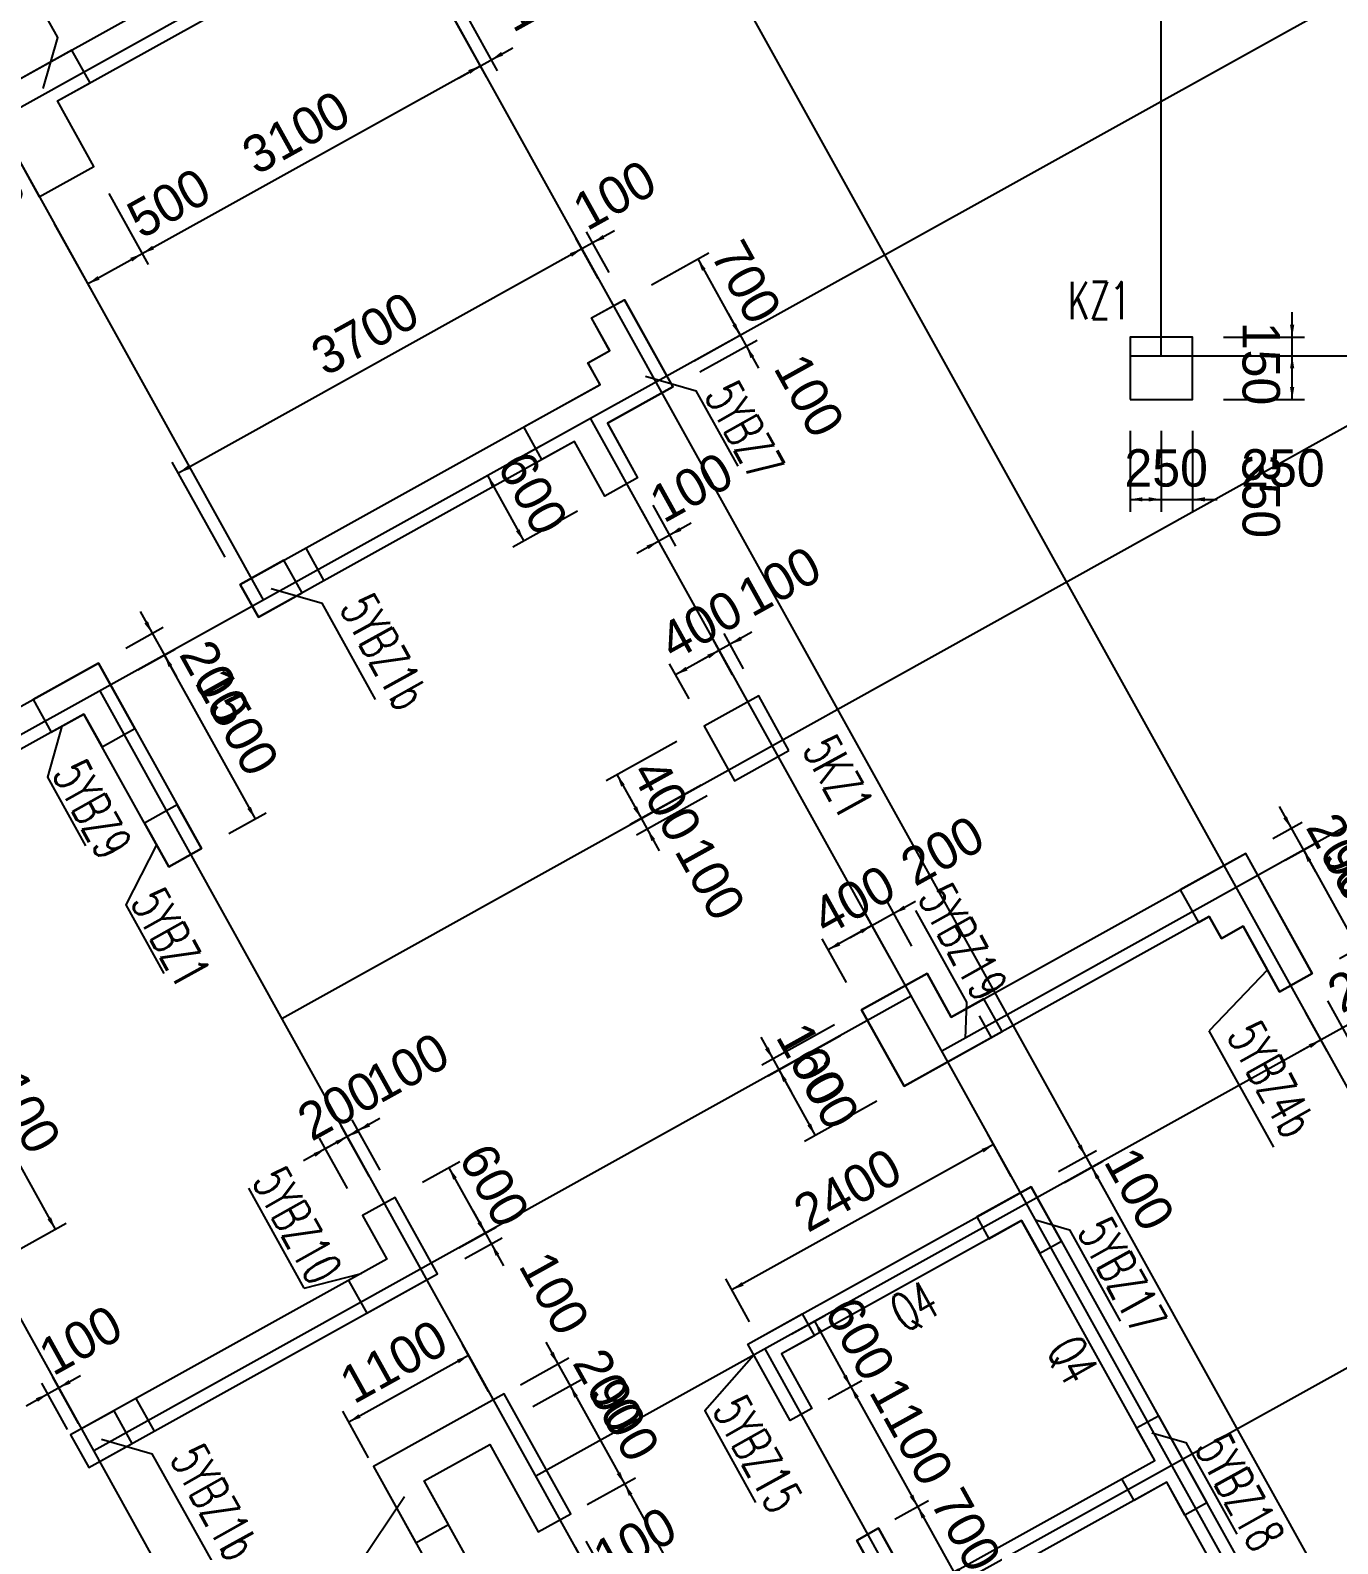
# Model space of a CAD drawing. Extents: x 19107 to 699106, y -67310 to 245688.
# Drawn here: x 501490 to 511974, y 118365 to 130499 of the extents above; entities that cross this region are included whole.
import ezdxf

# ---------------------------------------------------------------- set-up
doc = ezdxf.new("R2010")
doc.units = 0
doc.header["$LTSCALE"] = 100
doc.header["$MEASUREMENT"] = 0
doc.linetypes.add('DASHED', pattern=[19.05, 12.7, -6.35])
for name, color, linetype in [('COLU_DASH', 9, 'DASHED'), ('DIM', 3, 'Continuous'), ('DOTE', 253, 'Continuous'), ('wall-主楼', 2, 'Continuous'), ('剪力墙身标注', 7, 'Continuous'), ('小尺寸', 4, 'Continuous')]:
    doc.layers.add(name, color=color, linetype=linetype)
doc.layers.add('Select Column Frame Line', color=7, linetype='Continuous', lineweight=0)
doc.layers.add('Select Column Frame Position', color=7, linetype='Continuous', lineweight=0)
doc.styles.get("Standard").update_dxf_attribs({"font": 'standard'})
doc.styles.add('汉字', font='汉字')
doc.dimstyles.get("Standard").update_dxf_attribs({"dimtxt": 300, "dimasz": 100, "dimexe": 100, "dimexo": 250, "dimgap": 100, "dimtad": 0, "dimtoh": 1, "dimdec": 0, "dimdsep": 46, "dimcen": 0.09, "dimclrt": 7, "dimadec": 0, "dimazin": 0, "dimtfac": 1, "dimtdec": 4, "dimtofl": 0, "dimtmove": 0, "dimatfit": 3, "dimfxl": 1, "dimtolj": 1, "dimtzin": 0, "dimarcsym": 0})

# ---------------------------------------------------------------- blocks, each defined once
blk = doc.blocks.new('*D3861')
at = {"layer": '小尺寸', "color": 0, "linetype": 'ByBlock', "lineweight": -2}
for p, q in [((507276, 125672), (506839, 125429)), ((507122, 125332), (506965, 125614)), ((507210, 125380), (507053, 125663))]:
    blk.add_line(p, q, dxfattribs=at)
for points in [[(507101, 125575), (507181, 125638), (507197, 125609)], [(507014, 125527), (506935, 125463), (506918, 125493)]]:
    blk.add_solid(points, dxfattribs=at)
at = {"layer": '小尺寸', "color": 7, "linetype": 'Continuous', "lineweight": -2, "insert": (507496, 126080), "char_height": 300, "width": 476.67, "attachment_point": 5, "rotation": 29.0454, "style": '汉字'}
blk.add_mtext('100', dxfattribs=at)
blk = doc.blocks.new('*D4176')
at = {"layer": '小尺寸', "color": 0, "linetype": 'ByBlock', "lineweight": -2}
for p, q in [((507122, 125332), (506965, 125614)), ((507014, 125527), (506664, 125332)), ((506772, 125138), (506616, 125420))]:
    blk.add_line(p, q, dxfattribs=at)
for points in [[(507014, 125527), (506935, 125463), (506918, 125493)], [(506664, 125332), (506744, 125395), (506760, 125366)]]:
    blk.add_solid(points, dxfattribs=at)
at = {"layer": '小尺寸', "color": 7, "linetype": 'Continuous', "lineweight": -2, "insert": (506867, 125731), "char_height": 300, "width": 576.67, "attachment_point": 5, "rotation": 29.0454, "style": '汉字'}
blk.add_mtext('400', dxfattribs=at)
blk = doc.blocks.new('*D1908')
at = {"layer": '小尺寸', "color": 0, "linetype": 'ByBlock', "lineweight": -2}
for p, q in [((506675, 124798), (506107, 124482)), ((506194, 124531), (506389, 124181)), ((506869, 124448), (506301, 124132))]:
    blk.add_line(p, q, dxfattribs=at)
for points in [[(506194, 124531), (506257, 124451), (506228, 124435)], [(506389, 124181), (506325, 124260), (506355, 124277)]]:
    blk.add_solid(points, dxfattribs=at)
at = {"layer": '小尺寸', "color": 7, "linetype": 'Continuous', "lineweight": -2, "insert": (506593, 124328), "char_height": 300, "width": 576.67, "attachment_point": 5, "rotation": 299.0454, "style": '汉字'}
blk.add_mtext('400', dxfattribs=at)
blk = doc.blocks.new('*D2769')
at = {"layer": '小尺寸', "color": 0, "linetype": 'ByBlock', "lineweight": -2}
for p, q in [((506869, 124448), (506301, 124132)), ((506291, 124356), (506534, 123919)), ((506918, 124361), (506350, 124045))]:
    blk.add_line(p, q, dxfattribs=at)
for points in [[(506389, 124181), (506325, 124260), (506355, 124277)], [(506437, 124094), (506500, 124014), (506471, 123998)]]:
    blk.add_solid(points, dxfattribs=at)
at = {"layer": '小尺寸', "color": 7, "linetype": 'Continuous', "lineweight": -2, "insert": (506942, 123699), "char_height": 300, "width": 476.67, "attachment_point": 5, "rotation": 299.0454, "style": '汉字'}
blk.add_mtext('100', dxfattribs=at)
blk = doc.blocks.new('*D3110')
at = {"layer": '小尺寸', "color": 0, "linetype": 'ByBlock', "lineweight": -2}
for p, q in [((501004, 129655), (500695, 129484)), ((500782, 129532), (501122, 128920)), ((501344, 129043), (501035, 128872))]:
    blk.add_line(p, q, dxfattribs=at)
for points in [[(500782, 129532), (500845, 129453), (500816, 129437)], [(501122, 128920), (501059, 128999), (501088, 129016)]]:
    blk.add_solid(points, dxfattribs=at)
at = {"layer": '小尺寸', "color": 7, "linetype": 'Continuous', "lineweight": -2, "insert": (501171, 129348), "char_height": 300, "width": 566.67, "attachment_point": 5, "rotation": 299.0454, "style": '汉字'}
blk.add_mtext('700', dxfattribs=at)
blk = doc.blocks.new('*D806')
at = {"layer": '小尺寸', "color": 0, "linetype": 'ByBlock', "lineweight": -2}
for p, q in [((502121, 129189), (502436, 128620)), ((501683, 128946), (501999, 128378)), ((501950, 128465), (502388, 128708))]:
    blk.add_line(p, q, dxfattribs=at)
for points in [[(502388, 128708), (502308, 128645), (502292, 128674)], [(501950, 128465), (502030, 128528), (502046, 128499)]]:
    blk.add_solid(points, dxfattribs=at)
at = {"layer": '小尺寸', "color": 7, "linetype": 'Continuous', "lineweight": -2, "insert": (502601, 129113), "char_height": 300, "width": 566.67, "attachment_point": 5, "rotation": 29.0454, "style": '汉字'}
blk.add_mtext('500', dxfattribs=at)
blk = doc.blocks.new('*D834')
at = {"layer": '小尺寸', "color": 0, "linetype": 'ByBlock', "lineweight": -2}
for p, q in [((504539, 131218), (505146, 130125)), ((504627, 131267), (505234, 130174)), ((504923, 130116), (505360, 130359))]:
    blk.add_line(p, q, dxfattribs=at)
for points in [[(505185, 130261), (505265, 130325), (505281, 130295)], [(505098, 130213), (505018, 130150), (505002, 130179)]]:
    blk.add_solid(points, dxfattribs=at)
at = {"layer": '小尺寸', "color": 7, "linetype": 'Continuous', "lineweight": -2, "insert": (505580, 130767), "char_height": 300, "width": 476.67, "attachment_point": 5, "rotation": 29.0454, "style": '汉字'}
blk.add_mtext('100', dxfattribs=at)
blk = doc.blocks.new('*D4011')
at = {"layer": '小尺寸', "color": 0, "linetype": 'ByBlock', "lineweight": -2}
for p, q in [((504831, 130694), (505146, 130125)), ((502388, 128708), (505098, 130213)), ((502121, 129189), (502436, 128620))]:
    blk.add_line(p, q, dxfattribs=at)
for points in [[(505098, 130213), (505018, 130150), (505002, 130179)], [(502388, 128708), (502467, 128771), (502483, 128742)]]:
    blk.add_solid(points, dxfattribs=at)
at = {"layer": '小尺寸', "color": 7, "linetype": 'Continuous', "lineweight": -2, "insert": (503621, 129679), "char_height": 300, "width": 775, "attachment_point": 5, "rotation": 29.0454, "style": '汉字'}
blk.add_mtext('3100', dxfattribs=at)
blk = doc.blocks.new('*D2285')
at = {"layer": '小尺寸', "color": 0, "linetype": 'ByBlock', "lineweight": -2}
for p, q in [((505582, 127165), (505069, 126879)), ((505156, 126928), (505447, 126404)), ((505879, 126643), (505360, 126355))]:
    blk.add_line(p, q, dxfattribs=at)
for points in [[(505156, 126928), (505219, 126849), (505190, 126833)], [(505447, 126404), (505384, 126483), (505413, 126499)]]:
    blk.add_solid(points, dxfattribs=at)
at = {"layer": '小尺寸', "color": 7, "linetype": 'Continuous', "lineweight": -2, "insert": (505520, 126787), "char_height": 300, "width": 556.67, "attachment_point": 5, "rotation": 299.0454, "style": '汉字'}
blk.add_mtext('600', dxfattribs=at)
blk = doc.blocks.new('*D5277')
at = {"layer": '小尺寸', "color": 0, "linetype": 'ByBlock', "lineweight": -2}
for p, q in [((506472, 128459), (506930, 128714)), ((506842, 128665), (507182, 128053)), ((506812, 127848), (507269, 128102))]:
    blk.add_line(p, q, dxfattribs=at)
for points in [[(506842, 128665), (506905, 128586), (506876, 128570)], [(507182, 128053), (507119, 128133), (507148, 128149)]]:
    blk.add_solid(points, dxfattribs=at)
at = {"layer": '小尺寸', "color": 7, "linetype": 'Continuous', "lineweight": -2, "insert": (507231, 128481), "char_height": 300, "width": 566.67, "attachment_point": 5, "rotation": 299.0454, "style": '汉字'}
blk.add_mtext('700', dxfattribs=at)
blk = doc.blocks.new('*D311')
at = {"layer": '小尺寸', "color": 0, "linetype": 'ByBlock', "lineweight": -2}
for p, q in [((507085, 128228), (507328, 127791)), ((506812, 127848), (507269, 128102)), ((506860, 127760), (507318, 128014))]:
    blk.add_line(p, q, dxfattribs=at)
for points in [[(507182, 128053), (507119, 128133), (507148, 128149)], [(507231, 127966), (507294, 127886), (507265, 127870)]]:
    blk.add_solid(points, dxfattribs=at)
at = {"layer": '小尺寸', "color": 7, "linetype": 'Continuous', "lineweight": -2, "insert": (507736, 127571), "char_height": 300, "width": 476.67, "attachment_point": 5, "rotation": 299.0454, "style": '汉字'}
blk.add_mtext('100', dxfattribs=at)
blk = doc.blocks.new('*D629')
at = {"layer": '小尺寸', "color": 0, "linetype": 'ByBlock', "lineweight": -2}
for p, q in [((506481, 126692), (506664, 126363)), ((506394, 126643), (506576, 126315)), ((506790, 126548), (506353, 126305))]:
    blk.add_line(p, q, dxfattribs=at)
for points in [[(506615, 126451), (506694, 126514), (506711, 126485)], [(506528, 126402), (506448, 126339), (506432, 126368)]]:
    blk.add_solid(points, dxfattribs=at)
at = {"layer": '小尺寸', "color": 7, "linetype": 'Continuous', "lineweight": -2, "insert": (506790, 126834), "char_height": 300, "width": 476.67, "attachment_point": 5, "rotation": 29.0454, "style": '汉字'}
blk.add_mtext('100', dxfattribs=at)
blk = doc.blocks.new('*D964')
at = {"layer": '小尺寸', "color": 0, "linetype": 'ByBlock', "lineweight": -2}
for p, q in [((506175, 128891), (505738, 128649)), ((506132, 128557), (505951, 128882)), ((506044, 128508), (505864, 128833))]:
    blk.add_line(p, q, dxfattribs=at)
for points in [[(506000, 128794), (506079, 128857), (506095, 128828)], [(505913, 128746), (505833, 128683), (505817, 128712)]]:
    blk.add_solid(points, dxfattribs=at)
at = {"layer": '小尺寸', "color": 7, "linetype": 'Continuous', "lineweight": -2, "insert": (506174, 129177), "char_height": 300, "width": 476.67, "attachment_point": 5, "rotation": 29.0454, "style": '汉字'}
blk.add_mtext('100', dxfattribs=at)
blk = doc.blocks.new('*D3939')
at = {"layer": '小尺寸', "color": 0, "linetype": 'ByBlock', "lineweight": -2}
for p, q in [((508589, 123515), (508064, 123224)), ((508384, 123059), (508190, 123409)), ((508559, 123156), (508365, 123506))]:
    blk.add_line(p, q, dxfattribs=at)
for points in [[(508414, 123418), (508493, 123481), (508509, 123452)], [(508239, 123321), (508159, 123258), (508143, 123287)]]:
    blk.add_solid(points, dxfattribs=at)
at = {"layer": '小尺寸', "color": 7, "linetype": 'Continuous', "lineweight": -2, "insert": (508804, 123921), "char_height": 300, "width": 566.67, "attachment_point": 5, "rotation": 29.0454, "style": '汉字'}
blk.add_mtext('200', dxfattribs=at)
blk = doc.blocks.new('*D4281')
at = {"layer": '小尺寸', "color": 0, "linetype": 'ByBlock', "lineweight": -2}
for p, q in [((508384, 123059), (508190, 123409)), ((508239, 123321), (507889, 123127)), ((508035, 122865), (507840, 123214))]:
    blk.add_line(p, q, dxfattribs=at)
for points in [[(508239, 123321), (508159, 123258), (508143, 123287)], [(507889, 123127), (507968, 123190), (507985, 123161)]]:
    blk.add_solid(points, dxfattribs=at)
at = {"layer": '小尺寸', "color": 7, "linetype": 'Continuous', "lineweight": -2, "insert": (508091, 123525), "char_height": 300, "width": 576.67, "attachment_point": 5, "rotation": 29.0454, "style": '汉字'}
blk.add_mtext('400', dxfattribs=at)
blk = doc.blocks.new('*D4615')
at = {"layer": '小尺寸', "color": 0, "linetype": 'ByBlock', "lineweight": -2}
for p, q in [((511503, 124276), (511795, 123752)), ((511454, 124020), (511688, 124150)), ((511551, 123845), (511785, 123975))]:
    blk.add_line(p, q, dxfattribs=at)
for points in [[(511600, 124101), (511537, 124181), (511566, 124197)], [(511698, 123927), (511761, 123847), (511732, 123831)]]:
    blk.add_solid(points, dxfattribs=at)
at = {"layer": '小尺寸', "color": 7, "linetype": 'Continuous', "lineweight": -2, "insert": (512004, 123889), "char_height": 300, "width": 566.67, "attachment_point": 5, "rotation": 299.0454, "style": '汉字'}
blk.add_mtext('200', dxfattribs=at)
blk = doc.blocks.new('*D4952')
at = {"layer": '小尺寸', "color": 0, "linetype": 'ByBlock', "lineweight": -2}
for p, q in [((511551, 123845), (511785, 123975)), ((511698, 123927), (512135, 123140)), ((511988, 123058), (512222, 123188))]:
    blk.add_line(p, q, dxfattribs=at)
for points in [[(511698, 123927), (511761, 123847), (511732, 123831)], [(512135, 123140), (512071, 123219), (512101, 123235)]]:
    blk.add_solid(points, dxfattribs=at)
at = {"layer": '小尺寸', "color": 7, "linetype": 'Continuous', "lineweight": -2, "insert": (512135, 123654), "char_height": 300, "width": 556.67, "attachment_point": 5, "rotation": 299.0454, "style": '汉字'}
blk.add_mtext('900', dxfattribs=at)
blk = doc.blocks.new('*D2617')
at = {"layer": '小尺寸', "color": 0, "linetype": 'ByBlock', "lineweight": -2}
for p, q in [((507347, 122426), (507590, 121989)), ((507938, 122525), (507357, 122202)), ((507986, 122437), (507406, 122115))]:
    blk.add_line(p, q, dxfattribs=at)
for points in [[(507445, 122251), (507381, 122330), (507411, 122346)], [(507493, 122164), (507556, 122084), (507527, 122068)]]:
    blk.add_solid(points, dxfattribs=at)
at = {"layer": '小尺寸', "color": 7, "linetype": 'Continuous', "lineweight": -2, "insert": (507754, 122209), "char_height": 300, "width": 476.67, "attachment_point": 5, "rotation": 299.0454, "style": '汉字'}
blk.add_mtext('100', dxfattribs=at)
blk = doc.blocks.new('*D2940')
at = {"layer": '小尺寸', "color": 0, "linetype": 'ByBlock', "lineweight": -2}
for p, q in [((507986, 122437), (507406, 122115)), ((507493, 122164), (507784, 121639)), ((508277, 121913), (507697, 121590))]:
    blk.add_line(p, q, dxfattribs=at)
for points in [[(507493, 122164), (507556, 122084), (507527, 122068)], [(507784, 121639), (507721, 121718), (507750, 121734)]]:
    blk.add_solid(points, dxfattribs=at)
at = {"layer": '小尺寸', "color": 7, "linetype": 'Continuous', "lineweight": -2, "insert": (507857, 122023), "char_height": 300, "width": 556.67, "attachment_point": 5, "rotation": 299.0454, "style": '汉字'}
blk.add_mtext('600', dxfattribs=at)
blk = doc.blocks.new('*D3273')
at = {"layer": '小尺寸', "color": 0, "linetype": 'ByBlock', "lineweight": -2}
for p, q in [((509856, 121645), (510098, 121208)), ((509734, 121349), (510040, 121519)), ((509783, 121262), (510089, 121432))]:
    blk.add_line(p, q, dxfattribs=at)
for points in [[(509953, 121471), (509890, 121550), (509919, 121566)], [(510001, 121383), (510064, 121304), (510035, 121288)]]:
    blk.add_solid(points, dxfattribs=at)
at = {"layer": '小尺寸', "color": 7, "linetype": 'Continuous', "lineweight": -2, "insert": (510384, 121209), "char_height": 300, "width": 476.67, "attachment_point": 5, "rotation": 299.0454, "style": '汉字'}
blk.add_mtext('100', dxfattribs=at)
blk = doc.blocks.new('*D1317')
at = {"layer": '小尺寸', "color": 0, "linetype": 'ByBlock', "lineweight": -2}
for p, q in [((509355, 121310), (509165, 121653)), ((509214, 121565), (507116, 120400)), ((507257, 120145), (507067, 120488))]:
    blk.add_line(p, q, dxfattribs=at)
for points in [[(509214, 121565), (509134, 121502), (509118, 121531)], [(507116, 120400), (507195, 120463), (507211, 120434)]]:
    blk.add_solid(points, dxfattribs=at)
at = {"layer": '小尺寸', "color": 7, "linetype": 'Continuous', "lineweight": -2, "insert": (508043, 121201), "char_height": 300, "width": 785, "attachment_point": 5, "rotation": 29.0454, "style": '汉字'}
blk.add_mtext('2400', dxfattribs=at)
blk = doc.blocks.new('*D1639')
at = {"layer": '小尺寸', "color": 0, "linetype": 'ByBlock', "lineweight": -2}
for p, q in [((507597, 120048), (507867, 120198)), ((507779, 120149), (508070, 119624)), ((507888, 119523), (508158, 119673))]:
    blk.add_line(p, q, dxfattribs=at)
for points in [[(507779, 120149), (507842, 120070), (507813, 120054)], [(508070, 119624), (508007, 119704), (508036, 119720)]]:
    blk.add_solid(points, dxfattribs=at)
at = {"layer": '小尺寸', "color": 7, "linetype": 'Continuous', "lineweight": -2, "insert": (508143, 120008), "char_height": 300, "width": 556.67, "attachment_point": 5, "rotation": 299.0454, "style": '汉字'}
blk.add_mtext('600', dxfattribs=at)
blk = doc.blocks.new('*D1975')
at = {"layer": '小尺寸', "color": 0, "linetype": 'ByBlock', "lineweight": -2}
for p, q in [((507888, 119523), (508158, 119673)), ((508070, 119624), (508604, 118663)), ((508422, 118562), (508692, 118711))]:
    blk.add_line(p, q, dxfattribs=at)
for points in [[(508070, 119624), (508134, 119545), (508104, 119529)], [(508604, 118663), (508541, 118742), (508570, 118758)]]:
    blk.add_solid(points, dxfattribs=at)
at = {"layer": '小尺寸', "color": 7, "linetype": 'Continuous', "lineweight": -2, "insert": (508556, 119265), "char_height": 300, "width": 685, "attachment_point": 5, "rotation": 299.0454, "style": '汉字'}
blk.add_mtext('1100', dxfattribs=at)
blk = doc.blocks.new('*D2300')
at = {"layer": '小尺寸', "color": 0, "linetype": 'ByBlock', "lineweight": -2}
for p, q in [((508422, 118562), (508692, 118711)), ((508604, 118663), (508944, 118051)), ((508762, 117950), (509032, 118099))]:
    blk.add_line(p, q, dxfattribs=at)
for points in [[(508604, 118663), (508668, 118584), (508638, 118567)], [(508944, 118051), (508881, 118130), (508910, 118146)]]:
    blk.add_solid(points, dxfattribs=at)
at = {"layer": '小尺寸', "color": 7, "linetype": 'Continuous', "lineweight": -2, "insert": (508993, 118478), "char_height": 300, "width": 566.67, "attachment_point": 5, "rotation": 299.0454, "style": '汉字'}
blk.add_mtext('700', dxfattribs=at)
blk = doc.blocks.new('*D1372')
at = {"layer": '小尺寸', "color": 0, "linetype": 'ByBlock', "lineweight": -2}
for p, q in [((502371, 125839), (502662, 125314)), ((502256, 125546), (502555, 125713)), ((502353, 125371), (502652, 125538))]:
    blk.add_line(p, q, dxfattribs=at)
for points in [[(502468, 125664), (502405, 125743), (502434, 125760)], [(502565, 125489), (502628, 125410), (502599, 125394)]]:
    blk.add_solid(points, dxfattribs=at)
at = {"layer": '小尺寸', "color": 7, "linetype": 'Continuous', "lineweight": -2, "insert": (502970, 125275), "char_height": 300, "width": 566.67, "attachment_point": 5, "rotation": 299.0454, "style": '汉字'}
blk.add_mtext('200', dxfattribs=at)
blk = doc.blocks.new('*D1707')
at = {"layer": '小尺寸', "color": 0, "linetype": 'ByBlock', "lineweight": -2}
for p, q in [((502353, 125371), (502652, 125538)), ((502565, 125489), (503293, 124178)), ((503081, 124060), (503381, 124226))]:
    blk.add_line(p, q, dxfattribs=at)
for points in [[(502565, 125489), (502628, 125410), (502599, 125394)], [(503293, 124178), (503230, 124257), (503259, 124273)]]:
    blk.add_solid(points, dxfattribs=at)
at = {"layer": '小尺寸', "color": 7, "linetype": 'Continuous', "lineweight": -2, "insert": (503148, 124955), "char_height": 300, "width": 690, "attachment_point": 5, "rotation": 299.0454, "style": '汉字'}
blk.add_mtext('1500', dxfattribs=at)
blk = doc.blocks.new('*D2362')
at = {"layer": '小尺寸', "color": 0, "linetype": 'ByBlock', "lineweight": -2}
for p, q in [((500371, 122555), (500759, 122771)), ((500672, 122722), (501691, 120886)), ((501391, 120719), (501779, 120935))]:
    blk.add_line(p, q, dxfattribs=at)
for points in [[(500672, 122722), (500735, 122643), (500706, 122627)], [(501691, 120886), (501628, 120965), (501657, 120982)]]:
    blk.add_solid(points, dxfattribs=at)
at = {"layer": '小尺寸', "color": 7, "linetype": 'Continuous', "lineweight": -2, "insert": (501400, 121925), "char_height": 300, "width": 775, "attachment_point": 5, "rotation": 299.0454, "style": '汉字'}
blk.add_mtext('2100', dxfattribs=at)
blk = doc.blocks.new('*D1045')
at = {"layer": '小尺寸', "color": 0, "linetype": 'ByBlock', "lineweight": -2}
for p, q in [((504635, 121263), (504934, 121429)), ((504847, 121380), (505138, 120856)), ((504926, 120738), (505226, 120904))]:
    blk.add_line(p, q, dxfattribs=at)
for points in [[(504847, 121380), (504910, 121301), (504881, 121285)], [(505138, 120856), (505075, 120935), (505104, 120951)]]:
    blk.add_solid(points, dxfattribs=at)
at = {"layer": '小尺寸', "color": 7, "linetype": 'Continuous', "lineweight": -2, "insert": (505211, 121239), "char_height": 300, "width": 556.67, "attachment_point": 5, "rotation": 299.0454, "style": '汉字'}
blk.add_mtext('600', dxfattribs=at)
blk = doc.blocks.new('*D4020')
at = {"layer": '小尺寸', "color": 0, "linetype": 'ByBlock', "lineweight": -2}
for p, q in [((505041, 121031), (505284, 120593)), ((504926, 120738), (505226, 120904)), ((504975, 120651), (505274, 120817))]:
    blk.add_line(p, q, dxfattribs=at)
for points in [[(505138, 120856), (505075, 120935), (505104, 120951)], [(505187, 120768), (505250, 120689), (505221, 120673)]]:
    blk.add_solid(points, dxfattribs=at)
at = {"layer": '小尺寸', "color": 7, "linetype": 'Continuous', "lineweight": -2, "insert": (505692, 120374), "char_height": 300, "width": 476.67, "attachment_point": 5, "rotation": 299.0454, "style": '汉字'}
blk.add_mtext('100', dxfattribs=at)
blk = doc.blocks.new('*D4357')
at = {"layer": '小尺寸', "color": 0, "linetype": 'ByBlock', "lineweight": -2}
for p, q in [((504294, 121774), (503857, 121531)), ((504208, 121311), (503983, 121715)), ((504295, 121360), (504071, 121764))]:
    blk.add_line(p, q, dxfattribs=at)
for points in [[(504119, 121676), (504198, 121740), (504215, 121710)], [(504032, 121628), (503952, 121565), (503936, 121594)]]:
    blk.add_solid(points, dxfattribs=at)
at = {"layer": '小尺寸', "color": 7, "linetype": 'Continuous', "lineweight": -2, "insert": (504514, 122182), "char_height": 300, "width": 476.67, "attachment_point": 5, "rotation": 29.0454, "style": '汉字'}
blk.add_mtext('100', dxfattribs=at)
blk = doc.blocks.new('*D4691')
at = {"layer": '小尺寸', "color": 0, "linetype": 'ByBlock', "lineweight": -2}
for p, q in [((504207, 121725), (503682, 121434)), ((504208, 121311), (503983, 121715)), ((504033, 121214), (503808, 121618))]:
    blk.add_line(p, q, dxfattribs=at)
for points in [[(504032, 121628), (504111, 121691), (504127, 121662)], [(503857, 121531), (503778, 121468), (503761, 121497)]]:
    blk.add_solid(points, dxfattribs=at)
at = {"layer": '小尺寸', "color": 7, "linetype": 'Continuous', "lineweight": -2, "insert": (503967, 121878), "char_height": 300, "width": 566.67, "attachment_point": 5, "rotation": 29.0454, "style": '汉字'}
blk.add_mtext('200', dxfattribs=at)
blk = doc.blocks.new('*D5020')
at = {"layer": '小尺寸', "color": 0, "linetype": 'ByBlock', "lineweight": -2}
for p, q in [((501893, 119712), (501456, 119469)), ((501789, 119282), (501582, 119653)), ((501876, 119330), (501670, 119702))]:
    blk.add_line(p, q, dxfattribs=at)
for points in [[(501718, 119615), (501798, 119678), (501814, 119649)], [(501631, 119566), (501551, 119503), (501535, 119532)]]:
    blk.add_solid(points, dxfattribs=at)
at = {"layer": '小尺寸', "color": 7, "linetype": 'Continuous', "lineweight": -2, "insert": (501893, 119997), "char_height": 300, "width": 476.67, "attachment_point": 5, "rotation": 29.0454, "style": '汉字'}
blk.add_mtext('100', dxfattribs=at)
blk = doc.blocks.new('*D2688')
at = {"layer": '小尺寸', "color": 0, "linetype": 'ByBlock', "lineweight": -2}
for p, q in [((505624, 119981), (505915, 119457)), ((505421, 119640), (505808, 119855)), ((505519, 119466), (505905, 119680))]:
    blk.add_line(p, q, dxfattribs=at)
for points in [[(505721, 119807), (505658, 119886), (505687, 119902)], [(505818, 119632), (505881, 119552), (505852, 119536)]]:
    blk.add_solid(points, dxfattribs=at)
at = {"layer": '小尺寸', "color": 7, "linetype": 'Continuous', "lineweight": -2, "insert": (506124, 119595), "char_height": 300, "width": 566.67, "attachment_point": 5, "rotation": 299.0454, "style": '汉字'}
blk.add_mtext('200', dxfattribs=at)
blk = doc.blocks.new('*D3021')
at = {"layer": '小尺寸', "color": 0, "linetype": 'ByBlock', "lineweight": -2}
for p, q in [((505519, 119466), (505905, 119680)), ((505818, 119632), (506255, 118845)), ((505955, 118679), (506342, 118894))]:
    blk.add_line(p, q, dxfattribs=at)
for points in [[(505818, 119632), (505881, 119552), (505852, 119536)], [(506255, 118845), (506192, 118924), (506221, 118940)]]:
    blk.add_solid(points, dxfattribs=at)
at = {"layer": '小尺寸', "color": 7, "linetype": 'Continuous', "lineweight": -2, "insert": (506255, 119360), "char_height": 300, "width": 556.67, "attachment_point": 5, "rotation": 299.0454, "style": '汉字'}
blk.add_mtext('900', dxfattribs=at)
blk = doc.blocks.new('*D3342')
at = {"layer": '小尺寸', "color": 0, "linetype": 'ByBlock', "lineweight": -2}
for p, q in [((505955, 118679), (506342, 118894)), ((506255, 118845), (508197, 115348)), ((507897, 115182), (508284, 115397))]:
    blk.add_line(p, q, dxfattribs=at)
for points in [[(506255, 118845), (506318, 118766), (506289, 118749)], [(508197, 115348), (508134, 115427), (508163, 115444)]]:
    blk.add_solid(points, dxfattribs=at)
at = {"layer": '小尺寸', "color": 7, "linetype": 'Continuous', "lineweight": -2, "insert": (507444, 117218), "char_height": 300, "width": 790, "attachment_point": 5, "rotation": 299.0454, "style": '汉字'}
blk.add_mtext('4000', dxfattribs=at)
blk = doc.blocks.new('*D1714')
at = {"layer": '小尺寸', "color": 0, "linetype": 'ByBlock', "lineweight": -2}
for p, q in [((505858, 118339), (506123, 117861)), ((505946, 118387), (506211, 117910)), ((506337, 118095), (505900, 117852))]:
    blk.add_line(p, q, dxfattribs=at)
for points in [[(506162, 117997), (506242, 118061), (506258, 118031)], [(506075, 117949), (505995, 117886), (505979, 117915)]]:
    blk.add_solid(points, dxfattribs=at)
at = {"layer": '小尺寸', "color": 7, "linetype": 'Continuous', "lineweight": -2, "insert": (506337, 118380), "char_height": 300, "width": 476.67, "attachment_point": 5, "rotation": 29.0454, "style": '汉字'}
blk.add_mtext('100', dxfattribs=at)
blk = doc.blocks.new('*D3368')
at = {"layer": '小尺寸', "color": 0, "linetype": 'ByBlock', "lineweight": -2}
for p, q in [((505912, 128746), (502678, 126949)), ((506044, 128508), (505864, 128833)), ((503053, 126275), (502629, 127037))]:
    blk.add_line(p, q, dxfattribs=at)
for points in [[(505912, 128746), (505833, 128683), (505817, 128712)], [(502678, 126949), (502757, 127013), (502773, 126983)]]:
    blk.add_solid(points, dxfattribs=at)
at = {"layer": '小尺寸', "color": 7, "linetype": 'Continuous', "lineweight": -2, "insert": (504174, 128066), "char_height": 300, "width": 780, "attachment_point": 5, "rotation": 29.0454, "style": '汉字'}
blk.add_mtext('3700', dxfattribs=at)
blk = doc.blocks.new('*D4299')
at = {"layer": '小尺寸', "color": 0, "linetype": 'ByBlock', "lineweight": -2}
for p, q in [((505165, 119587), (504957, 119962)), ((505005, 119875), (504044, 119341)), ((504203, 119053), (503995, 119428))]:
    blk.add_line(p, q, dxfattribs=at)
for points in [[(505005, 119875), (504926, 119812), (504910, 119841)], [(504044, 119341), (504123, 119404), (504139, 119375)]]:
    blk.add_solid(points, dxfattribs=at)
at = {"layer": '小尺寸', "color": 7, "linetype": 'Continuous', "lineweight": -2, "insert": (504403, 119826), "char_height": 300, "width": 685, "attachment_point": 5, "rotation": 29.0454, "style": '汉字'}
blk.add_mtext('1100', dxfattribs=at)
blk = doc.blocks.new('*D1655')
at = {"layer": '小尺寸', "color": 0, "linetype": 'ByBlock', "lineweight": -2}
for p, q in [((511891, 122718), (512061, 122412)), ((512187, 122597), (511662, 122305)), ((511716, 122621), (511886, 122315))]:
    blk.add_line(p, q, dxfattribs=at)
for points in [[(512012, 122500), (512091, 122563), (512108, 122534)], [(511837, 122403), (511758, 122339), (511741, 122369)]]:
    blk.add_solid(points, dxfattribs=at)
at = {"layer": '小尺寸', "color": 7, "linetype": 'Continuous', "lineweight": -2, "insert": (512226, 122904), "char_height": 300, "width": 566.67, "attachment_point": 5, "rotation": 29.0454, "style": '汉字'}
blk.add_mtext('200', dxfattribs=at)
blk = doc.blocks.new('*D3408')
at = {"layer": 'DIM', "color": 0, "linetype": 'ByBlock', "lineweight": -2}
for p, q in [((510308, 127288), (510308, 126638)), ((510558, 127288), (510558, 126638)), ((510308, 126738), (510558, 126738))]:
    blk.add_line(p, q, dxfattribs=at)
for points in [[(510308, 126738), (510408, 126755), (510408, 126721)], [(510558, 126738), (510458, 126721), (510458, 126755)]]:
    blk.add_solid(points, dxfattribs=at)
at = {"layer": 'DIM', "color": 7, "linetype": 'Continuous', "lineweight": -2, "insert": (510598, 126988), "char_height": 300, "width": 566.67, "attachment_point": 5, "style": '汉字'}
blk.add_mtext('250', dxfattribs=at)
blk = doc.blocks.new('*D1136')
at = {"layer": 'DIM', "color": 0, "linetype": 'ByBlock', "lineweight": -2}
for p, q in [((510558, 127288), (510558, 126638)), ((510808, 127288), (510808, 126638)), ((510358, 126738), (511008, 126738))]:
    blk.add_line(p, q, dxfattribs=at)
for points in [[(510558, 126738), (510458, 126721), (510458, 126755)], [(510808, 126738), (510908, 126755), (510908, 126721)]]:
    blk.add_solid(points, dxfattribs=at)
at = {"layer": 'DIM', "color": 7, "linetype": 'Continuous', "lineweight": -2, "insert": (511534, 126988), "char_height": 300, "width": 566.67, "attachment_point": 5, "style": '汉字'}
blk.add_mtext('250', dxfattribs=at)
blk = doc.blocks.new('*D1466')
at = {"layer": 'DIM', "color": 0, "linetype": 'ByBlock', "lineweight": -2}
for p, q in [((511058, 127888), (511708, 127888)), ((511608, 127538), (511608, 127888)), ((511058, 127538), (511708, 127538))]:
    blk.add_line(p, q, dxfattribs=at)
for points in [[(511608, 127888), (511625, 127788), (511591, 127788)], [(511608, 127538), (511591, 127638), (511625, 127638)]]:
    blk.add_solid(points, dxfattribs=at)
at = {"layer": 'DIM', "color": 7, "linetype": 'Continuous', "lineweight": -2, "insert": (511358, 126762), "char_height": 300, "width": 566.67, "attachment_point": 5, "rotation": 270, "style": '汉字'}
blk.add_mtext('350', dxfattribs=at)
blk = doc.blocks.new('*D1813')
at = {"layer": 'DIM', "color": 0, "linetype": 'ByBlock', "lineweight": -2}
for p, q in [((511608, 127688), (511608, 128238)), ((511058, 128038), (511708, 128038)), ((511058, 127888), (511708, 127888))]:
    blk.add_line(p, q, dxfattribs=at)
for points in [[(511608, 128038), (511591, 128138), (511625, 128138)], [(511608, 127888), (511625, 127788), (511591, 127788)]]:
    blk.add_solid(points, dxfattribs=at)
at = {"layer": 'DIM', "color": 7, "linetype": 'Continuous', "lineweight": -2, "insert": (511358, 127827), "char_height": 300, "width": 476.67, "attachment_point": 5, "rotation": 270, "style": '汉字'}
blk.add_mtext('150', dxfattribs=at)

msp = doc.modelspace()

# ---------------------------------------------------------------- linework, layer by layer
at = {"layer": 'COLU_DASH'}
for p, q in [((503698.5, 126347.4), (503844.1, 126085.1)), ((509098.2, 122597.4), (509195.3, 122422.5)), ((502337.6, 119529.2), (502483.2, 119266.9))]:
    msp.add_line(p, q, dxfattribs=at)
at = {"layer": 'DOTE'}
for p, q in [((510558.1, 127887.9), (510558.1, 146357.9)), ((502447.3, 139310.9), (514847.8, 116981.6)), ((500611.4, 138291.3), (517042.2, 108704.7)), ((497469, 136534.8), (503360.6, 125925.9)), ((511881.5, 135696), (501222.2, 129776.4)), ((493535, 134350), (508021.3, 108264.7)), ((514017.7, 131849.4), (489999.1, 118510.8)), ((515472.7, 129229.4), (503506.2, 122574.1)), ((510308.1, 127887.9), (579258.1, 127887.9)), ((505982.4, 127384), (520761.7, 100771.3)), ((516832.1, 126781.5), (508798.3, 122313.5)), ((517513.3, 125554.9), (505542.7, 118907.1)), ((502049.7, 125196.8), (516832.5, 98577.7)), ((518678.5, 123456.7), (501899.6, 114138.6)), ((508553.3, 122754.6), (501998.8, 119109.3)), ((507378.6, 119926.6), (509709, 115730.3))]:
    msp.add_line(p, q, dxfattribs=at)
at = {"layer": 'Select Column Frame Line', "color": 200, "linetype": 'Continuous', "lineweight": -3}
for p, q in [((506422, 127725.3), (506829.9, 127608.7)), ((507166, 127003.5), (506829.9, 127608.7)), ((503421.6, 126022.1), (503829.5, 125905.4)), ((504257.8, 125134.2), (503829.5, 125905.4)), ((511409.9, 122966.1), (510943.3, 122478.2)), ((511461.4, 121545.2), (510943.3, 122478.2)), ((503687.3, 120415.3), (503243.4, 121214.6)), ((503687.3, 120415.3), (504144.8, 120532.8)), ((502060.7, 119203.9), (502468.6, 119087.2)), ((502947.5, 118225), (502468.6, 119087.2))]:
    msp.add_line(p, q, dxfattribs=at)
for points in [[(501594.4, 130033.1), (501711.1, 130441), (501303.2, 131175.4)], [(501743.5, 124918.6), (501626.9, 124510.6), (501932.8, 123959.9)], [(502503.4, 123967.9), (502256.2, 123487.5), (502562.1, 122936.8)], [(508990.2, 122415.8), (508999.7, 122707), (508591.9, 123441.4)], [(509549.6, 120960.7), (509821.6, 120882.9), (510229.4, 120148.6)], [(507291.2, 119878.1), (506897.6, 119430.7), (507305.4, 118696.4)], [(510483.5, 119255), (510755.4, 119177.3), (511163.2, 118442.9)], [(504490.4, 118742.3), (504125.7, 118196.6), (504533.5, 117462.2)]]:
    msp.add_lwpolyline(points, dxfattribs=at)
at = {"layer": 'Select Column Frame Position', "color": 235, "linetype": 'Continuous', "lineweight": -3}
for points in [[(501707.9, 129931.8), (501970.2, 130077.4), (501824.5, 130339.7), (501125.1, 129951.3), (501562.1, 129164.5), (501999.2, 129407.2), (501707.9, 129931.8), (501970.2, 130077.4)], [(503523.6, 126250.3), (503173.9, 126056.1), (503319.6, 125793.8), (503669.3, 125988), (503523.6, 126250.3)], [(502037.4, 125424.9), (501512.9, 125133.6), (501658.5, 124871.4), (501920.8, 125017), (502066.5, 124754.8), (502328.7, 124900.4), (502037.4, 125424.9)], [(502668.6, 124288.4), (502406.3, 124142.8), (502600.5, 123793.1), (502862.8, 123938.7), (502668.6, 124288.4)], [(511769.6, 122937), (511235.5, 123898.7), (510710.7, 123607.2), (510856.4, 123345), (510943.8, 123393.5), (511040.9, 123218.7), (511215.7, 123315.8), (511507, 122791.2), (511769.6, 122937)], [(509282.7, 122471.1), (509137.1, 122733.3), (508875.1, 122587.8), (508680.9, 122937.5), (508156.1, 122646.1), (508495.9, 122034.1), (509282.7, 122471.1)], [(509515.7, 121227.8), (509078.5, 120985), (509175.6, 120810.2), (509437.9, 120955.8), (509583.6, 120693.6), (509758.4, 120790.7), (509515.7, 121227.8)], [(504416.3, 121141.3), (504154, 120995.7), (504348.3, 120645.8), (504042.3, 120475.9), (504188, 120213.6), (504756.2, 120529.2), (504416.3, 121141.3)], [(507242.6, 119965.5), (507679.8, 120208.2), (507776.9, 120033.4), (507514.6, 119887.7), (507757.3, 119450.6), (507582.5, 119353.5), (507242.6, 119965.5)], [(505290.3, 119567.6), (504241.2, 118985), (504581.1, 118373), (504843.3, 118518.6), (504649.1, 118868.3), (505173.7, 119159.6), (505562.1, 118460.3), (505824.3, 118605.9), (505290.3, 119567.6)], [(502162.7, 119432.1), (501813, 119237.9), (501958.7, 118975.6), (502308.4, 119169.8), (502162.7, 119432.1)], [(510340.8, 118712), (510243.7, 118886.9), (510506, 119032.5), (510360.4, 119294.8), (510535.2, 119391.9), (510923.6, 118692.5), (510748.8, 118595.4), (510603.1, 118857.7), (510340.8, 118712)], [(508932.4, 118158.6), (508582.7, 117964.4), (508291.4, 118489), (508116.5, 118391.9), (508796.3, 117167.9), (508971.1, 117265), (508679.8, 117789.6), (509029.5, 117983.8), (508932.4, 118158.6)]]:
    msp.add_lwpolyline(points, dxfattribs=at)
msp.add_lwpolyline([(505447.2, 127318.5), (506057, 127657.2, 0.4142136), (506057.9, 127660.6), (505962.1, 127833.2), (506134.7, 127929.1, 0.4142136), (506135.7, 127932.5), (505991.3, 128192.6), (506253.5, 128338.3), (506641.9, 127638.9), (506117.4, 127347.6), (506360.1, 126910.5), (506097.9, 126764.8), (505855.1, 127201.9), (505592.9, 127056.3), (505447.2, 127318.5)], format="xyb", dxfattribs=at)
at = {"layer": 'Select Column Frame Position', "color": 7, "linetype": 'Continuous', "lineweight": -3}
for points in [[(510308.1, 127537.9), (510808.1, 127537.9), (510808.1, 128037.9), (510308.1, 128037.9), (510308.1, 127537.9)], [(507573.6, 124724.7), (507330.9, 125161.8), (506893.8, 124919.1), (507136.5, 124482), (507573.6, 124724.7)]]:
    msp.add_lwpolyline(points, dxfattribs=at)
at = {"layer": 'wall-主楼'}
for points in [[(503830.5, 132082.8), (504097.5, 131602), (501125.1, 129951.3), (501562.1, 129164.5), (501999.2, 129407.2), (501707.9, 129931.8), (504505.5, 131485.4), (504092.8, 132228.5)], [(506097.6, 126764.7), (505854.9, 127201.8), (503319.6, 125793.8), (503173.9, 126056.1), (506058.9, 127658.3), (505961.8, 127833.1), (506136.6, 127930.2), (505991, 128192.5), (506253.3, 128338.1), (506641.7, 127638.7), (506117.1, 127347.4), (506359.9, 126910.3)], [(498861, 123317.8), (498569.7, 123842.3), (498831.9, 123988), (498977.6, 123725.7), (502037.4, 125424.9), (502862.8, 123938.7), (502600.5, 123793.1), (501920.8, 125017)], [(508874.8, 122587.7), (511235.3, 123898.5), (511769.3, 122936.9), (511507, 122791.2), (511215.7, 123315.8), (511040.9, 123218.7), (510943.8, 123393.5), (508495.9, 122034.1), (508156.1, 122646.1), (508680.6, 122937.4)], [(507757.3, 119450.6), (507582.5, 119353.5), (507242.6, 119965.5), (509515.7, 121227.8), (511943.1, 116856.6), (509670.2, 115594.3), (509330.3, 116206.3), (509505.1, 116303.4), (509747.9, 115866.3), (511671.2, 116934.4), (510603.1, 118857.7), (508679.8, 117789.6), (508971.1, 117265), (508796.2, 117167.9), (508116.5, 118391.9), (508291.4, 118489), (508582.7, 117964.4), (510506, 119032.5), (509437.9, 120955.8), (507514.6, 119887.7)], [(504756.2, 120529.2), (504416.4, 121141.2), (504154.1, 120995.5), (504348.3, 120645.8), (501813, 119237.9), (501958.7, 118975.6)], [(507766.3, 115109), (507504.1, 114963.3), (507892.5, 114263.9), (507367.9, 113972.6), (504649.1, 118868.3), (505173.7, 119159.6), (505562.1, 118460.3), (505824.3, 118605.9), (505290.3, 119567.6), (504241.2, 118985), (505673.4, 116406), (501826.8, 114269.8), (501972.4, 114007.5), (505819.1, 116143.7), (507251.3, 113564.7), (508300.4, 114147.3)]]:
    msp.add_lwpolyline(points, close=True, dxfattribs=at)

# ---------------------------------------------------------------- texts
at = {"color": 200, "linetype": 'Continuous', "lineweight": -3, "width": 0.7}
msp.add_text('KZ1', height=300, dxfattribs=at).set_placement((509812.5, 128181.8))
for s, p in [('5YBZ7', (506889.9, 127570.8)), ('5YBZ1b', (503965.5, 125866.6)), ('5KZ1', (507675.8, 124732.7)), ('5YBZ9', (501660.3, 124535.1)), ('5YBZ19', (508601.8, 123543.3)), ('5YBZ1', (502288.7, 123506.4)), ('5YBZ4b', (511079.3, 122439.3)), ('5YBZ10', (503263.3, 121271.7)), ('5YBZ17', (509879.5, 120866.4)), ('5YBZ15', (506954.4, 119438.9)), ('5YBZ1b', (502604.6, 119048.4)), ('5YBZ18', (510822.3, 119132.9))]:
    msp.add_text(s, height=300, rotation=299.04537, dxfattribs=at).set_placement(p)
at = {"layer": '剪力墙身标注', "width": 0.7}
for rotation, p in [(29.04537, (508499.3, 120054.3)), (299.04537, (509635, 119917.1))]:
    msp.add_text('Q4', height=300, rotation=rotation, dxfattribs=at).set_placement(p)

# ---------------------------------------------------------------- dimensions: what is measured, and where the dimension line sits
at = {"layer": 'DIM', "color": 200}
for p1, p2, picture, middle in [((510808.1, 127887.9), (510808.1, 128037.9), '*D1813', (511358.1, 128239.9)), ((510808.1, 127537.9), (510808.1, 127887.9), '*D1466', (511358.1, 127319.9)), ((510308.1, 127537.9), (510558.1, 127537.9), '*D3408', (510090, 126987.9)), ((510558.1, 127537.9), (510808.1, 127537.9), '*D1136', (511026.1, 126987.9))]:
    dim = msp.add_aligned_dim(p1=p1, p2=p2, distance=-800, dimstyle='Standard', dxfattribs=at)
    dim.commit()
    dim.dimension.update_dxf_attribs({"geometry": picture, "text_midpoint": middle})
at = {"layer": '小尺寸'}
for p1, p2, distance, picture, middle in [((504418, 131436.8), (504505.5, 131485.4), -1400, '*D834', (505240.3, 130578)), ((501999.2, 129407.2), (504709.3, 130912.3), -800, '*D4011', (503621.3, 129678.9)), ((501222.2, 129776.4), (501562.1, 129164.5), -503.2, '*D3110', (501170.8, 129347.5)), ((501562.1, 129164.5), (501999.2, 129407.2), -800, '*D806', (502047.7, 128805)), ((507330.9, 125161.8), (507243.5, 125113.3), -472.7, '*D3861', (507156.5, 125891.7)), ((507243.5, 125113.3), (506893.8, 124919.1), -472.7, '*D4176', (506352.2, 125445)), ((506893.8, 124919.1), (507088, 124569.4), -800, '*D1908', (506307.1, 124842.7)), ((507088, 124569.4), (507136.5, 124482), -800, '*D2769', (506753.7, 124038.4))]:
    dim = msp.add_aligned_dim(p1=p1, p2=p2, distance=distance, dimstyle='Standard', dxfattribs=at)
    dim.commit()
    dim.dimension.update_dxf_attribs({"geometry": picture, "text_midpoint": middle})
for base, p1, p2, angle, picture, middle in [((505912.5, 128745.8), (506253.3, 128338.1), (506165.8, 128289.6), 29.04537, '*D964', (505834.8, 128988.6)), ((502677.8, 126949.4), (506165.6, 128289.4), (503173.9, 126056.1), 29.04537, '*D3368', (504173.7, 128066.1)), ((507182, 128053.2), (506253.3, 128338.1), (506593.1, 127726.2), 299.04537, '*D5277', (507230.6, 128480.5)), ((507230.5, 127965.7), (506593.1, 127726.2), (506641.7, 127638.7), 299.04537, '*D311', (507547.1, 127910.6)), ((505447.3, 126403.5), (505800.6, 127286), (506097.6, 126764.7), 299.04537, '*D2285', (505520.2, 126787.2)), ((506527.7, 126402.2), (506359.9, 126910.3), (506272.5, 126861.8), 29.04537, '*D629', (506450, 126645)), ((502565, 125489.2), (502037.4, 125424.9), (502134.5, 125250.1), 299.04537, '*D1372', (502735, 125698)), ((503293.3, 124177.8), (502134.5, 125250.1), (502862.8, 123938.7), 299.04537, '*D1707', (503147.7, 124954.9)), ((511697.6, 123926.5), (511235.5, 123898.7), (511332.6, 123723.8), 299.04537, '*D4615', (511769.6, 124311.9)), ((508238.7, 123321.1), (508680.9, 122937.5), (508505.8, 122840.3), 29.04537, '*D3939', (508381.3, 123686.3)), ((512134.5, 123139.7), (511332.6, 123723.8), (511769.6, 122937), 299.04537, '*D4952', (512134.6, 123654.5)), ((507889, 123126.9), (508505.8, 122840.3), (508156.1, 122646.1), 29.04537, '*D4281', (507577, 123239.6)), ((511837, 122402.5), (511769.3, 122936.9), (511594.2, 122839.6), 29.04537, '*D1655', (511803.1, 122669.7)), ((501691.4, 120886.1), (500152.6, 122433.7), (501172.2, 120597.8), 299.04537, '*D2362', (501400.2, 121925.4)), ((507493.1, 122163.5), (508156.1, 122646.1), (508204.6, 122558.7), 299.04537, '*D2617', (507565, 122548.8)), ((507784.4, 121639), (508204.6, 122558.7), (508495.9, 122034.1), 299.04537, '*D2940', (507857.3, 122022.6)), ((504031.7, 121627.9), (504416.3, 121141.3), (504328.9, 121092.8), 29.04537, '*D4357', (504174.3, 121993.1)), ((503856.8, 121530.8), (504328.9, 121092.8), (504154, 120995.7), 29.04537, '*D4691', (503544.8, 121643.5)), ((505138.2, 120855.7), (504416.3, 121141.3), (504707.7, 120616.6), 299.04537, '*D1045', (505211, 121239.4)), ((507115.6, 120400.2), (509476.8, 121091.8), (507378.6, 119926.6), 29.04537, '*D1317', (508043.3, 121201.3)), ((510001.3, 121383.1), (509515.7, 121227.8), (509564.2, 121140.4), 299.04537, '*D3273', (510195.6, 121548.2)), ((505186.7, 120768.3), (504707.7, 120616.6), (504756.2, 120529.2), 299.04537, '*D4020', (505503.3, 120713.1)), ((501630.8, 119566), (501997.6, 119111.6), (501910.1, 119063), 29.04537, '*D5020', (501553.2, 119808.8)), ((508070.4, 119624.5), (507378.6, 119926.6), (507669.9, 119402.1), 299.04537, '*D1639', (508143.3, 120008.1)), ((504043.7, 119340.7), (505286.3, 119368.8), (504324.6, 118834.7), 29.04537, '*D4299', (504403.1, 119826.2)), ((505817.9, 119631.8), (505202.9, 119519), (505300, 119344.2), 299.04537, '*D2688', (505889.8, 120017.1)), ((506254.8, 118845), (505300, 119344.2), (505736.9, 118557.4), 299.04537, '*D3021', (506254.9, 119359.8)), ((508604.4, 118662.9), (507669.9, 119402.1), (508203.9, 118440.5), 299.04537, '*D1975', (508556, 119265.1)), ((508196.8, 115348), (505736.9, 118557.4), (507678.9, 115060.4), 299.04537, '*D3342', (507444.4, 117217.9)), ((508944.3, 118050.9), (508203.9, 118440.5), (508543.8, 117828.4), 299.04537, '*D2300', (508992.9, 118478.2)), ((506074.8, 117948.9), (505824.3, 118605.9), (505736.9, 118557.4), 29.04537, '*D1714', (505997.1, 118191.8))]:
    dim = msp.add_linear_dim(base=base, p1=p1, p2=p2, angle=angle, dimstyle='Standard', dxfattribs=at)
    dim.commit()
    dim.dimension.update_dxf_attribs({"geometry": picture, "text_midpoint": middle})

doc.saveas('drawing.dxf')
